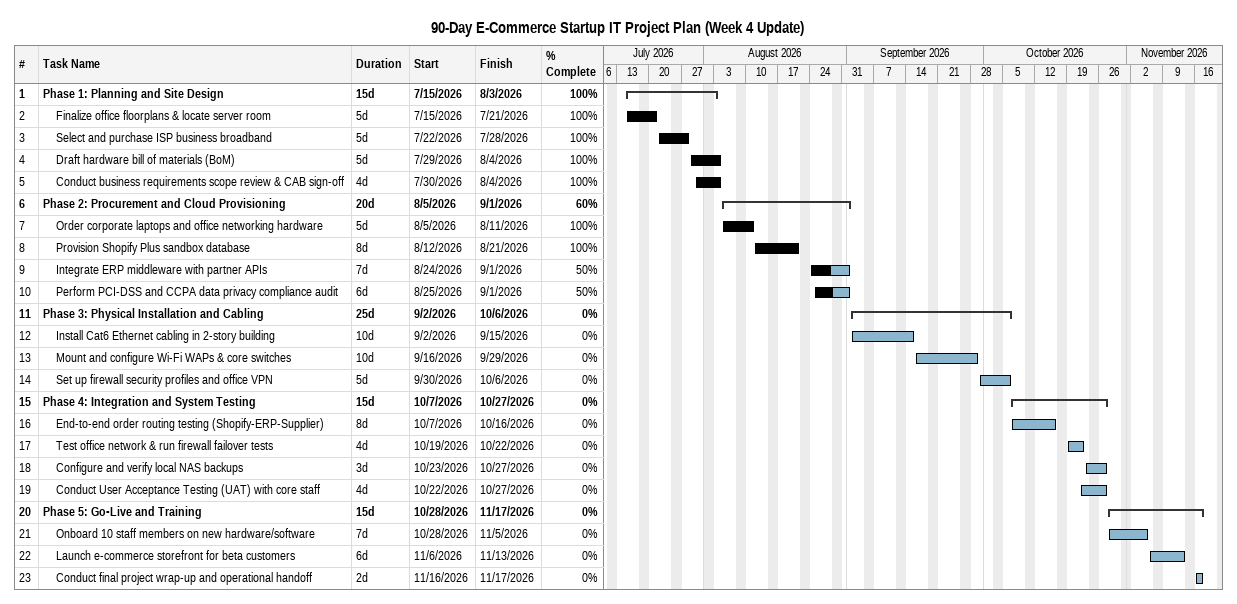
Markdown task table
90-Day E-Commerce Startup IT Project Plan (Week 4 Update)

| ID | Level | Task | Duration | Start | Finish | % complete |
|---|---|---|---|---|---|---|
| 1 | 1 | **Phase 1: Planning and Site Design** | 15d | 2026-07-15 | 2026-08-03 | 100 |
| 2 | 2 | Finalize office floorplans & locate server room | 5d | 2026-07-15 | 2026-07-21 | 100 |
| 3 | 2 | Select and purchase ISP business broadband | 5d | 2026-07-22 | 2026-07-28 | 100 |
| 4 | 2 | Draft hardware bill of materials (BoM) | 5d | 2026-07-29 | 2026-08-04 | 100 |
| 5 | 2 | Conduct business requirements scope review & CAB sign-off | 4d | 2026-07-30 | 2026-08-04 | 100 |
| 6 | 1 | **Phase 2: Procurement and Cloud Provisioning** | 20d | 2026-08-05 | 2026-09-01 | 60 |
| 7 | 2 | Order corporate laptops and office networking hardware | 5d | 2026-08-05 | 2026-08-11 | 100 |
| 8 | 2 | Provision Shopify Plus sandbox database | 8d | 2026-08-12 | 2026-08-21 | 100 |
| 9 | 2 | Integrate ERP middleware with partner APIs | 7d | 2026-08-24 | 2026-09-01 | 50 |
| 10 | 2 | Perform PCI-DSS and CCPA data privacy compliance audit | 6d | 2026-08-25 | 2026-09-01 | 50 |
| 11 | 1 | **Phase 3: Physical Installation and Cabling** | 25d | 2026-09-02 | 2026-10-06 | 0 |
| 12 | 2 | Install Cat6 Ethernet cabling in 2-story building | 10d | 2026-09-02 | 2026-09-15 | 0 |
| 13 | 2 | Mount and configure Wi-Fi WAPs & core switches | 10d | 2026-09-16 | 2026-09-29 | 0 |
| 14 | 2 | Set up firewall security profiles and office VPN | 5d | 2026-09-30 | 2026-10-06 | 0 |
| 15 | 1 | **Phase 4: Integration and System Testing** | 15d | 2026-10-07 | 2026-10-27 | 0 |
| 16 | 2 | End-to-end order routing testing (Shopify-ERP-Supplier) | 8d | 2026-10-07 | 2026-10-16 | 0 |
| 17 | 2 | Test office network & run firewall failover tests | 4d | 2026-10-19 | 2026-10-22 | 0 |
| 18 | 2 | Configure and verify local NAS backups | 3d | 2026-10-23 | 2026-10-27 | 0 |
| 19 | 2 | Conduct User Acceptance Testing (UAT) with core staff | 4d | 2026-10-22 | 2026-10-27 | 0 |
| 20 | 1 | **Phase 5: Go-Live and Training** | 15d | 2026-10-28 | 2026-11-17 | 0 |
| 21 | 2 | Onboard 10 staff members on new hardware/software | 7d | 2026-10-28 | 2026-11-05 | 0 |
| 22 | 2 | Launch e-commerce storefront for beta customers | 6d | 2026-11-06 | 2026-11-13 | 0 |
| 23 | 2 | Conduct final project wrap-up and operational handoff | 2d | 2026-11-16 | 2026-11-17 | 0 |
